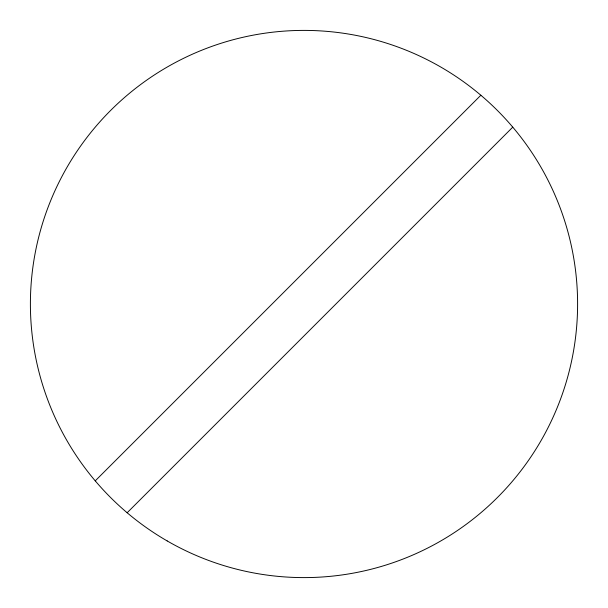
<?xml version="1.0" encoding="UTF-8"?>
<svg xmlns="http://www.w3.org/2000/svg" width="608" height="608" viewBox="0 0 608 608"><rect width="100%" height="100%" fill="white"/><g stroke="black" fill="none" stroke-linecap="round" stroke-linejoin="round"><path stroke-width="0.91" d="M95.243 480.852L480.852 95.243M127.148 512.757L512.757 127.148M167.2 540.945A273.6 273.6 0 0 0 577.6 304A273.6 273.6 0 0 0 167.2 67.055A273.6 273.6 0 0 0 167.2 540.945"/></g></svg>
